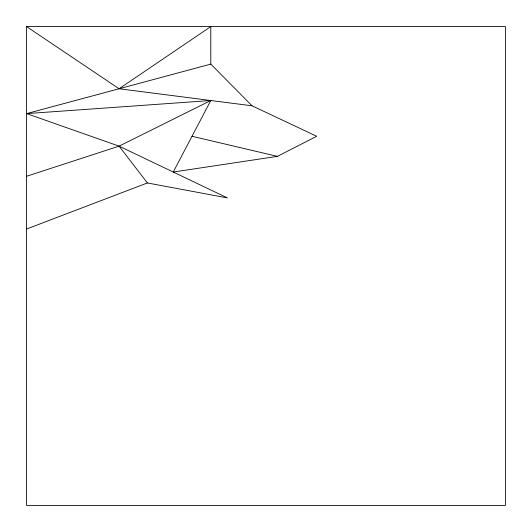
<?xml version="1.0" encoding="UTF-8"?>
<svg xmlns="http://www.w3.org/2000/svg" width="532" height="532" viewBox="0 0 532 532"><rect width="100%" height="100%" fill="white"/><g stroke="black" fill="none" stroke-linecap="round" stroke-linejoin="round"><path stroke-width="0.8" d="M26.6 229.019L147.391 182.955L227.403 197.917L119.082 146.147L26.6 113.609L210.798 100.515L173.239 172.036L277.405 156.368L316.706 136.272L252.055 105.802L119.082 88.758L26.6 26.6L26.6 505.4L505.4 505.4L505.4 26.6L26.6 26.6M119.082 88.758L210.798 26.6L210.798 64.113L252.055 105.802M26.6 176.265L119.082 146.147L210.798 100.515M26.6 113.609L210.798 64.113M192.019 136.272L277.405 156.368M119.082 146.147L147.391 182.955"/></g></svg>
